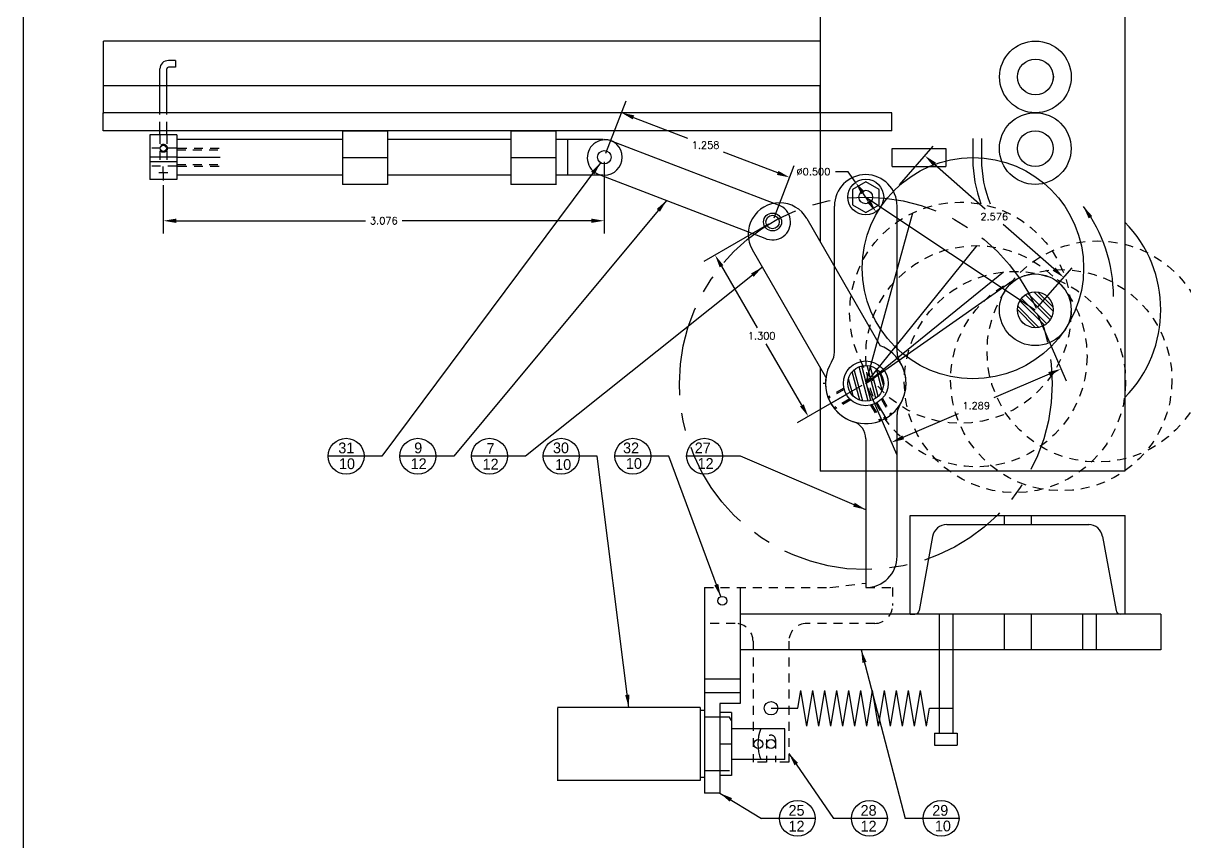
# Model space of a CAD drawing. Extents: x 0 to 60, y 0 to 29.
# Drawn here: x 0 to 16.2, y 7.1 to 18.53 of the extents above; entities that cross this region are included whole.
import ezdxf

# ---------------------------------------------------------------- set-up
doc = ezdxf.new("R2010")
doc.units = 0
doc.header["$MEASUREMENT"] = 0
doc.linetypes.add('CENTER', pattern=[2, 1.25, -0.25, 0.25, -0.25])
doc.linetypes.add('HIDDEN2', pattern=[0.1875, 0.125, -0.0625])
doc.layers.get('0').update_dxf_attribs({"linetype": 'CONTINUOUS'})
doc.layers.get('DEFPOINTS').update_dxf_attribs({"linetype": 'CONTINUOUS'})
for name, color, linetype in [('BORDER', 5, 'CONTINUOUS'), ('CENTER', 4, 'CENTER'), ('DIM', 1, 'CONTINUOUS'), ('HATCH', 2, 'CONTINUOUS'), ('HIDDEN2', 6, 'HIDDEN2'), ('OBJECT', 3, 'CONTINUOUS'), ('TEXT', 1, 'CONTINUOUS')]:
    doc.layers.add(name, color=color, linetype=linetype)
doc.styles.add('SIMPLEX', font='SIMPLEX')
doc.dimstyles.new('ESGMECH', dxfattribs={"dimtxt": 0.1, "dimasz": 0.18, "dimexe": 0.18, "dimexo": 0.0625, "dimgap": 0.06, "dimtad": 0, "dimtih": 1, "dimtoh": 1, "dimdec": 3, "dimzin": 0, "dimdsep": 46, "dimtxsty": 'SIMPLEX', "dimcen": 0.09, "dimclrd": 1, "dimclre": 1, "dimclrt": 1, "dimadec": 0, "dimazin": 0, "dimtfac": 1, "dimtdec": 4, "dimtofl": 0, "dimtmove": 0, "dimatfit": 3, "dimfxl": 1, "dimtolj": 1, "dimtzin": 0, "dimarcsym": 0})

# ---------------------------------------------------------------- blocks, each defined once
blk = doc.blocks.new('*X0')
at = {"color": 0}
for p, q in [((67.305, 47.841), (67.573, 48.11)), ((67.306, 47.896), (67.518, 48.108)), ((67.326, 47.757), (67.657, 48.088)), ((67.345, 47.723), (67.691, 48.069)), ((67.395, 47.667), (67.747, 48.019)), ((67.427, 47.645), (67.769, 47.988)), ((67.503, 47.616), (67.799, 47.911)), ((67.551, 47.611), (67.804, 47.863)), ((67.722, 47.676), (67.739, 47.692))]:
    blk.add_line(p, q, dxfattribs=at)
blk = doc.blocks.new('*X1')
at = {"color": 0}
for p, q in [((69.859, 46.592), (69.746, 47.014)), ((69.9, 46.585), (69.778, 47.04)), ((69.976, 46.591), (69.846, 47.074)), ((70.012, 46.602), (69.883, 47.082)), ((70.079, 46.642), (69.961, 47.081)), ((70.109, 46.672), (70.003, 47.07)), ((70.161, 46.77), (70.096, 47.011)), ((69.717, 46.687), (69.671, 46.861)), ((69.77, 46.633), (69.69, 46.934))]:
    blk.add_line(p, q, dxfattribs=at)
blk = doc.blocks.new('*D34')
at = {"color": 1, "linetype": 'ByBlock', "transparency": 16777216}
for p, q in [((8.106, 16.596), (8.106, 15.592)), ((1.954, 16.271), (1.954, 15.592)), ((2.134, 15.772), (4.773, 15.772)), ((7.926, 15.772), (5.288, 15.772))]:
    blk.add_line(p, q, dxfattribs=at)
for points in [[(2.134, 15.802), (2.134, 15.742), (1.954, 15.772)], [(7.926, 15.802), (7.926, 15.742), (8.106, 15.772)]]:
    blk.add_solid(points, dxfattribs=at)
at = {"layer": 'DEFPOINTS', "color": 0, "linetype": 'ByBlock', "transparency": 16777216}
for p in [(8.106, 16.658), (1.954, 16.333), (8.106, 15.772)]:
    blk.add_point(p, dxfattribs=at)
at = {"color": 1, "linetype": 'ByBlock', "transparency": 16777216, "insert": (5.03, 15.772), "char_height": 0.1, "attachment_point": 5, "style": 'SIMPLEX'}
blk.add_mtext('\\A1;3.076', dxfattribs=at)
blk = doc.blocks.new('*D35')
at = {"color": 1, "linetype": 'ByBlock', "transparency": 16777216}
for p, q in [((8.129, 16.717), (8.41, 17.448)), ((8.513, 17.215), (9.269, 16.924)), ((10.525, 16.44), (9.77, 16.731)), ((10.476, 15.813), (10.757, 16.544))]:
    blk.add_line(p, q, dxfattribs=at)
for points in [[(8.524, 17.243), (8.503, 17.187), (8.345, 17.28)], [(10.535, 16.468), (10.514, 16.412), (10.693, 16.376)]]:
    blk.add_solid(points, dxfattribs=at)
at = {"layer": 'DEFPOINTS', "color": 0, "linetype": 'ByBlock', "transparency": 16777216}
for p in [(8.106, 16.659), (10.693, 16.376), (10.453, 15.755)]:
    blk.add_point(p, dxfattribs=at)
at = {"color": 1, "linetype": 'ByBlock', "transparency": 16777216, "insert": (9.519, 16.828), "char_height": 0.1, "attachment_point": 5, "style": 'SIMPLEX'}
blk.add_mtext('\\A1;1.258', dxfattribs=at)
blk = doc.blocks.new('*D36')
at = {"color": 1, "linetype": 'ByBlock', "transparency": 16777216}
for p, q in [((10.399, 15.724), (9.496, 15.202)), ((9.742, 15.136), (10.239, 14.276)), ((10.862, 13.196), (10.366, 14.056)), ((11.7, 13.472), (10.796, 12.95))]:
    blk.add_line(p, q, dxfattribs=at)
for points in [[(9.768, 15.151), (9.716, 15.121), (9.652, 15.292)], [(10.888, 13.211), (10.836, 13.181), (10.952, 13.04)]]:
    blk.add_solid(points, dxfattribs=at)
at = {"layer": 'DEFPOINTS', "color": 0, "linetype": 'ByBlock', "transparency": 16777216}
for p in [(10.453, 15.755), (11.754, 13.503), (10.952, 13.04)]:
    blk.add_point(p, dxfattribs=at)
at = {"color": 1, "linetype": 'ByBlock', "transparency": 16777216, "insert": (10.302, 14.166), "char_height": 0.1, "attachment_point": 5, "style": 'SIMPLEX'}
blk.add_mtext('\\A1;1.300', dxfattribs=at)
blk = doc.blocks.new('*D37')
at = {"color": 1, "linetype": 'ByBlock', "transparency": 16777216}
for p, q in [((14.144, 14.472), (14.548, 13.539)), ((14.312, 13.633), (13.542, 13.299)), ((11.779, 13.445), (12.183, 12.513)), ((12.277, 12.75), (13.046, 13.084))]:
    blk.add_line(p, q, dxfattribs=at)
for points in [[(14.3, 13.66), (14.324, 13.605), (14.477, 13.704)], [(12.265, 12.777), (12.289, 12.722), (12.111, 12.678)]]:
    blk.add_solid(points, dxfattribs=at)
at = {"layer": 'DEFPOINTS', "color": 0, "linetype": 'ByBlock', "transparency": 16777216}
for p in [(14.119, 14.529), (14.477, 13.704), (11.754, 13.503)]:
    blk.add_point(p, dxfattribs=at)
at = {"color": 1, "linetype": 'ByBlock', "transparency": 16777216, "insert": (13.294, 13.191), "char_height": 0.1, "attachment_point": 5, "style": 'SIMPLEX'}
blk.add_mtext('\\A1;1.289', dxfattribs=at)
blk = doc.blocks.new('*D38')
at = {"color": 1, "linetype": 'ByBlock', "transparency": 16777216}
for p, q in [((11.51, 16.457), (11.33, 16.457)), ((11.612, 16.309), (11.51, 16.457)), ((11.793, 16.045), (11.714, 16.16))]:
    blk.add_line(p, q, dxfattribs=at)
for points in [[(11.739, 16.177), (11.689, 16.143), (11.612, 16.309)], [(11.818, 16.062), (11.769, 16.028), (11.896, 15.897)]]:
    blk.add_solid(points, dxfattribs=at)
at = {"layer": 'DEFPOINTS', "color": 0, "linetype": 'ByBlock', "transparency": 16777216}
for p in [(11.612, 16.309), (11.896, 15.897)]:
    blk.add_point(p, dxfattribs=at)
at = {"color": 1, "linetype": 'ByBlock', "transparency": 16777216, "insert": (11.024, 16.457), "char_height": 0.1, "attachment_point": 5, "style": 'SIMPLEX'}
blk.add_mtext('\\A1;∅0.500', dxfattribs=at)
blk = doc.blocks.new('*D39')
at = {"color": 1, "linetype": 'ByBlock', "transparency": 16777216}
for p, q in [((12.223, 16.274), (12.696, 16.814)), ((12.713, 16.56), (13.421, 15.939)), ((14.379, 15.099), (13.672, 15.719)), ((14.16, 14.576), (14.633, 15.116))]:
    blk.add_line(p, q, dxfattribs=at)
for points in [[(12.733, 16.583), (12.693, 16.537), (12.578, 16.679)], [(14.399, 15.121), (14.359, 15.076), (14.515, 14.98)]]:
    blk.add_solid(points, dxfattribs=at)
at = {"layer": 'DEFPOINTS', "color": 0, "linetype": 'ByBlock', "transparency": 16777216}
for p in [(12.182, 16.227), (14.515, 14.98), (14.119, 14.529)]:
    blk.add_point(p, dxfattribs=at)
at = {"color": 1, "linetype": 'ByBlock', "transparency": 16777216, "insert": (13.546, 15.829), "char_height": 0.1, "attachment_point": 5, "style": 'SIMPLEX'}
blk.add_mtext('\\A1;2.576', dxfattribs=at)

msp = doc.modelspace()

# ---------------------------------------------------------------- linework, layer by layer
at = {"layer": 'BORDER'}
msp.add_line((0, 21), (0, 0), dxfattribs=at)
at = {"layer": 'CENTER'}
for p, q in [((2.1418, 16.6581), (1.7668, 16.6581)), ((1.9543, 16.4408), (1.9543, 16.5288)), ((2.1576, 16.6581), (2.4956, 16.6581)), ((2.1576, 16.6581), (2.7456, 16.6581)), ((1.9543, 16.4408), (1.9543, 16.3331)), ((1.9543, 16.4352), (1.9543, 16.3456)), ((11.1912, 13.5028), (11.158, 13.5028)), ((11.4831, 13.3466), (11.2665, 13.2216)), ((11.9099, 13.2322), (12.0349, 13.0157)), ((12.0349, 13.0157), (12.0466, 12.9954))]:
    msp.add_line(p, q, dxfattribs=at)
msp.add_circle((11.7537, 13.5028), 2.6, dxfattribs=at)
at = {"layer": 'DIM'}
for p, q in [((12.1166, 17.279), (2.0166, 17.279)), ((9.4437, 8.9775), (7.4537, 8.9775)), ((7.4539, 8.9748), (7.4539, 7.9548)), ((9.4437, 8.9775), (9.4437, 7.9575)), ((9.5037, 8.9356), (9.4437, 8.9356)), ((9.5037, 8.9352), (9.5037, 7.9999)), ((9.8516, 8.8425), (9.5037, 8.8425)), ((9.7187, 8.9075), (9.7187, 8.0275)), ((9.8787, 8.9075), (9.7187, 8.9075)), ((9.8787, 8.7955), (9.8516, 8.8425)), ((9.8787, 8.9075), (9.8787, 8.0275)), ((10.6227, 8.683), (9.8787, 8.683)), ((10.6227, 8.252), (10.6227, 8.683)), ((9.8787, 8.4675), (9.7287, 8.4675)), ((10.6227, 8.252), (9.8787, 8.252)), ((9.4437, 7.9575), (7.4537, 7.9575)), ((9.5037, 7.9999), (9.4437, 7.9999)), ((9.8516, 8.0925), (9.5037, 8.0925)), ((9.8787, 8.0275), (9.7187, 8.0275))]:
    msp.add_line(p, q, dxfattribs=at)
for centre, radius in [((13.2487, 15.111), 1.5441), ((14.119, 14.529), 0.5), ((10.4318, 8.4675), 0.0625)]:
    msp.add_circle(centre, radius, dxfattribs=at)
msp.add_arc((10.8102, 8.4679), 0.5625, 157.47347, 202.52653, dxfattribs=at)
at = {"layer": 'HATCH'}
for p, q in [((13.2478, 16.919), (13.2478, 16.6262)), ((13.3678, 16.919), (13.3678, 16.6262)), ((11.7537, 16.1028), (14.119, 14.529)), ((11.3162, 13.9359), (11.3162, 15.9778)), ((11.7537, 13.5028), (12.4123, 15.884)), ((12.1912, 13.9359), (12.1912, 15.9778)), ((11.7537, 13.5028), (13.3055, 15.4252)), ((11.7537, 13.5028), (13.674, 15.0572)), ((11.7537, 13.5028), (13.7768, 14.9208)), ((12.1912, 11.0903), (12.1912, 13.0697)), ((11.7537, 12.7297), (11.7537, 10.6528)), ((13.6844, 11.6573), (13.6844, 11.5323)), ((14.0594, 11.6573), (14.0594, 11.5323)), ((9.5037, 10.6528), (9.5037, 7.7823)), ((10.0037, 10.6528), (10.0037, 9.0323)), ((15.8719, 10.2823), (10.0037, 10.2823)), ((12.7769, 10.2823), (12.7769, 8.6182)), ((12.9669, 10.2823), (12.9669, 8.6182)), ((13.6844, 10.2823), (13.6844, 9.7823)), ((14.0594, 10.2823), (14.0594, 9.7823)), ((14.7769, 10.2823), (14.7769, 9.7823)), ((14.9669, 10.2823), (14.9669, 9.7823)), ((15.8719, 10.2823), (15.8719, 9.7823)), ((15.8719, 9.7823), (10.0037, 9.7823)), ((9.5037, 9.3773), (10.0037, 9.3773)), ((9.5037, 9.1873), (10.0037, 9.1873)), ((10.8041, 8.9679), (10.8459, 9.2179)), ((10.9296, 8.7179), (10.8459, 9.2179)), ((10.9296, 8.7179), (11.0133, 9.2179)), ((11.0969, 8.7179), (11.0133, 9.2179)), ((11.0969, 8.7179), (11.1806, 9.2179)), ((11.2643, 8.7179), (11.1806, 9.2179)), ((11.2643, 8.7179), (11.3479, 9.2179)), ((11.4316, 8.7179), (11.3479, 9.2179)), ((11.4316, 8.7179), (11.5153, 9.2179)), ((11.5989, 8.7179), (11.5153, 9.2179)), ((11.5989, 8.7179), (11.6826, 9.2179)), ((11.7663, 8.7179), (11.6826, 9.2179)), ((11.7663, 8.7179), (11.8499, 9.2179)), ((11.9336, 8.7179), (11.8499, 9.2179)), ((11.9336, 8.7179), (12.0172, 9.2179)), ((12.1009, 8.7179), (12.0172, 9.2179)), ((12.1009, 8.7179), (12.1846, 9.2179)), ((12.2682, 8.7179), (12.1846, 9.2179)), ((12.2682, 8.7179), (12.3519, 9.2179)), ((12.4356, 8.7179), (12.3519, 9.2179)), ((12.4356, 8.7179), (12.5192, 9.2179)), ((12.6029, 8.7179), (12.5192, 9.2179)), ((9.7187, 9.0323), (9.7187, 7.7823)), ((10.0037, 9.0323), (9.7187, 9.0323)), ((10.4318, 8.9679), (10.8041, 8.9679)), ((12.6029, 8.7179), (12.6447, 8.9679)), ((12.6447, 8.9679), (12.9669, 8.9679)), ((12.7142, 8.6182), (13.0296, 8.6182)), ((12.7142, 8.6182), (12.7142, 8.451)), ((13.0296, 8.6182), (13.0296, 8.451)), ((12.7142, 8.451), (13.0296, 8.451)), ((9.7187, 7.7823), (9.5037, 7.7823))]:
    msp.add_line(p, q, dxfattribs=at)
msp.add_lwpolyline([(11.5687, 16.2096), (11.5687, 15.996), (11.7537, 15.8892), (11.9387, 15.996), (11.9387, 16.2096), (11.7537, 16.3164)], close=True, dxfattribs=at)
for centre, radius in [((11.7537, 16.1028), 0.25), ((11.7537, 16.1028), 0.095), ((11.7537, 13.5028), 0.25), ((9.7537, 10.4675), 0.0625), ((10.2537, 8.4675), 0.0625)]:
    msp.add_circle(centre, radius, dxfattribs=at)
for centre, radius, start, end in [((15.0027, 16.6262), 1.7549, 180, 200.5697), ((15.0027, 16.6262), 1.6349, 180, 202.15632), ((11.7537, 15.9778), 0.4375, 0, 180), ((11.0662, 13.9359), 0.25, 327.79144, 0), ((12.4412, 13.9359), 0.25, 180, 212.20856), ((11.7537, 13.5028), 0.5625, 147.79144, 252.08067), ((11.7537, 13.5028), 0.5625, 327.79144, 32.20856), ((12.4412, 13.0697), 0.25, 147.79144, 180), ((11.5037, 12.7297), 0.25, 360, 72.08067), ((11.7537, 11.0903), 0.4375, 270, 0)]:
    msp.add_arc(centre, radius, start, end, dxfattribs=at)
at = {"layer": 'HIDDEN2'}
for p, q in [((1.1168, 17.279), (1.1168, 17.2691)), ((1.9074, 17.029), (1.9074, 17.279)), ((2.0012, 17.029), (2.0012, 17.279)), ((1.9074, 16.9706), (1.9074, 16.5956)), ((2.0012, 16.9706), (2.0012, 16.5956)), ((2.1418, 16.7831), (1.7668, 16.7831)), ((2.1418, 16.7601), (2.7456, 16.7601)), ((2.1576, 16.7831), (2.7456, 16.7831)), ((2.1418, 16.5331), (1.7668, 16.5331)), ((2.1418, 16.5561), (2.7456, 16.5561)), ((2.1576, 16.5331), (2.7456, 16.5331)), ((2.0168, 16.4408), (1.8918, 16.4408)), ((11.4484, 13.4362), (11.226, 13.3079)), ((11.4532, 13.4171), (11.233, 13.29)), ((11.9848, 13.2925), (12.1132, 13.0702)), ((11.5292, 13.2854), (11.309, 13.1583)), ((11.5434, 13.2717), (11.321, 13.1433)), ((11.8203, 13.1975), (11.9486, 12.9752)), ((11.8394, 13.2023), (11.9665, 12.9821)), ((11.9711, 13.2783), (12.0982, 13.0581)), ((11.2537, 10.6528), (11.7537, 10.7153)), ((9.5037, 10.6528), (11.2541, 10.6528)), ((11.7537, 10.6528), (12.1287, 10.6528)), ((12.1287, 10.6528), (12.1287, 10.4028)), ((9.9318, 10.1528), (9.5037, 10.1528)), ((11.8787, 10.1528), (10.9318, 10.1528)), ((10.1818, 9.9028), (10.1818, 8.2179)), ((10.6818, 9.9028), (10.6818, 8.2179)), ((10.3693, 8.53), (10.3693, 8.2179)), ((10.4943, 8.53), (10.4943, 8.2179)), ((10.3693, 8.2179), (10.1818, 8.2179)), ((10.6818, 8.2179), (10.4943, 8.2179))]:
    msp.add_line(p, q, dxfattribs=at)
for centre, radius in [((1.9543, 16.7831), 0.056), ((13.0728, 14.4883), 1.5441), ((13.2965, 13.8812), 1.5441), ((14.9893, 13.947), 1.5441), ((14.481, 13.5466), 1.5441), ((13.8344, 13.5215), 1.5441)]:
    msp.add_circle(centre, radius, dxfattribs=at)
for centre, radius, start, end in [((11.8787, 10.4028), 0.25, 270, 360), ((9.9318, 9.9028), 0.25, 0, 90), ((10.9318, 9.9028), 0.25, 90, 180), ((10.4318, 8.53), 0.0625, 0, 180)]:
    msp.add_arc(centre, radius, start, end, dxfattribs=at)
at = {"layer": 'OBJECT'}
for p, q in [((11.1188, 19.529), (11.1188, 15.4775)), ((15.3688, 19.529), (15.3688, 12.279)), ((11.1188, 18.279), (1.1188, 18.279)), ((2.1225, 18.0083), (2.0247, 18.0083)), ((2.1225, 18.0083), (2.1225, 17.9145)), ((1.9074, 17.279), (1.9074, 17.891)), ((2.0012, 17.279), (2.0012, 17.891)), ((2.1225, 17.9145), (2.0247, 17.9145)), ((3.2478, 17.654), (1.1188, 17.654)), ((3.3008, 17.654), (3.2478, 17.654)), ((11.1188, 17.654), (3.3008, 17.654)), ((12.1168, 17.279), (1.1168, 17.279)), ((1.1168, 17.029), (1.1168, 17.279)), ((11.1188, 17.279), (1.1188, 17.279)), ((12.1168, 17.029), (12.1168, 17.279)), ((12.1168, 17.029), (1.1168, 17.029)), ((1.9074, 16.9706), (1.9074, 17.029)), ((2.0012, 16.9706), (2.0012, 17.029)), ((4.4547, 17.029), (4.4547, 16.279)), ((4.4547, 17.029), (5.0797, 17.029)), ((5.0797, 17.029), (5.0797, 16.279)), ((6.8045, 17.029), (7.4295, 17.029)), ((6.8045, 17.029), (6.8045, 16.279)), ((7.4295, 17.029), (7.4295, 16.279)), ((2.1418, 16.9706), (1.7668, 16.9706)), ((1.7668, 16.9706), (1.7668, 16.5956)), ((2.1418, 16.9706), (2.1418, 16.5956)), ((4.4547, 16.9081), (2.1418, 16.9081)), ((6.8045, 16.9081), (5.0797, 16.9081)), ((8.0907, 16.9081), (7.4295, 16.9081)), ((7.5907, 16.9081), (7.5907, 16.4081)), ((10.5355, 15.991), (8.2085, 16.8832)), ((12.1201, 16.529), (12.1201, 16.779)), ((12.1201, 16.779), (12.8701, 16.779)), ((12.8701, 16.779), (12.8701, 16.529)), ((1.7668, 16.5956), (1.7668, 16.3456)), ((2.1418, 16.5956), (1.7668, 16.5956)), ((2.1418, 16.5956), (2.1418, 16.3456)), ((4.4547, 16.654), (5.0797, 16.654)), ((6.8045, 16.654), (7.4295, 16.654)), ((12.1201, 16.529), (12.8701, 16.529)), ((4.4547, 16.4081), (2.1418, 16.4081)), ((6.8045, 16.4081), (5.0797, 16.4081)), ((8.0907, 16.4081), (7.4295, 16.4081)), ((7.999, 16.4293), (10.3438, 15.5302)), ((2.1418, 16.3456), (1.7668, 16.3456)), ((5.0797, 16.279), (4.4547, 16.279)), ((7.4387, 16.279), (6.8045, 16.279)), ((10.9309, 15.803), (11.9558, 14.0278)), ((11.198, 13.5903), (10.1731, 15.3655)), ((11.1188, 13.7275), (11.1188, 12.279)), ((15.3688, 12.279), (11.1188, 12.279)), ((12.3719, 11.6573), (15.3719, 11.6573)), ((12.3719, 10.2823), (12.3719, 11.6573)), ((12.8834, 11.5323), (14.8719, 11.5323)), ((15.3719, 10.2823), (15.3719, 11.6573)), ((12.6859, 11.3636), (12.4989, 10.3329)), ((15.0579, 11.3636), (15.2449, 10.3329)), ((12.3719, 10.2823), (12.4396, 10.2823)), ((15.3719, 10.2823), (15.3041, 10.2823))]:
    msp.add_line(p, q, dxfattribs=at)
for points in [[(1.1188, 17.279), (1.1188, 18.279)], [(11.1188, 17.279), (11.1188, 17.654)]]:
    msp.add_lwpolyline(points, dxfattribs=at)
for centre, radius in [((14.1203, 17.779), 0.5), ((14.1203, 17.779), 0.2501), ((14.1203, 17.779), 0.25), ((14.1188, 16.779), 0.5), ((14.1188, 16.779), 0.2501), ((14.1188, 16.779), 0.25), ((14.1188, 16.779), 0.25), ((14.1188, 16.779), 0.25), ((1.9543, 16.7831), 0.045), ((8.1064, 16.6588), 0.0935), ((10.4535, 15.7548), 0.125), ((10.4535, 15.7548), 0.0935), ((14.119, 14.529), 0.25), ((11.7537, 13.5028), 0.3125), ((11.7537, 13.5028), 0.3125), ((11.7537, 13.5028), 0.3125), ((11.7537, 13.5028), 0.25), ((11.7537, 13.5028), 0.25), ((11.7537, 13.5028), 0.25), ((11.7537, 13.5028), 0.25), ((11.7537, 13.5028), 0.25), ((10.4318, 8.9679), 0.0938)]:
    msp.add_circle(centre, radius, dxfattribs=at)
for centre, radius, start, end in [((2.0247, 17.891), 0.1173, 90, 180), ((2.0247, 17.891), 0.0235, 90, 180), ((8.1187, 16.6521), 0.25, 61.76668, 241.76668), ((8.1064, 16.6581), 0.25, 270, 90), ((10.552, 15.5842), 0.4375, 30, 210), ((10.4535, 15.7548), 0.25, 243.97181, 70.83333), ((14.119, 14.529), 1.75, 315.57556, 44.42444), ((11.7537, 13.5028), 0.5625, 171.05718, 68.94278), ((12.8834, 11.3323), 0.2, 90, 171), ((14.8603, 11.3323), 0.2, 9, 90), ((12.4396, 10.3423), 0.06, 270, 351), ((15.3041, 10.3423), 0.06, 189, 270)]:
    msp.add_arc(centre, radius, start, end, dxfattribs=at)
msp.add_solid([(14.8632, 15.8048), (14.9132, 15.838), (14.7887, 15.9714)], dxfattribs=at)
at = {"layer": 'TEXT'}
for p, q in [((5.0048, 12.4857), (4.2548, 12.4857)), ((6.0048, 12.4857), (5.2548, 12.4857)), ((7.0048, 12.4857), (6.2548, 12.4857)), ((8.0048, 12.4857), (7.2548, 12.4857)), ((9.0048, 12.4857), (8.2548, 12.4857)), ((10.0048, 12.4857), (9.2548, 12.4857)), ((11.0499, 7.4313), (10.2999, 7.4313)), ((12.0547, 7.4313), (11.3047, 7.4313)), ((13.0547, 7.4313), (12.3047, 7.4313))]:
    msp.add_line(p, q, dxfattribs=at)
for centre in [(4.5048, 12.4857), (5.5048, 12.4857), (6.5048, 12.4857), (7.5048, 12.4857), (8.5048, 12.4857), (9.5048, 12.4857), (10.7999, 7.4313), (11.8047, 7.4313), (12.8047, 7.4313)]:
    msp.add_circle(centre, 0.25, dxfattribs=at)
msp.add_arc((13.0914, 14.7054), 2.1185, 0.25707, 36.64163, dxfattribs=at)

# ---------------------------------------------------------------- block references
at = {"layer": 'HATCH', "xscale": -1}
msp.add_blockref('*X0', (81.6728, -33.3315), dxfattribs=at)
at = {"layer": 'HATCH', "xscale": -1, "rotation": 30}
msp.add_blockref('*X1', (95.7226, 7.9027), dxfattribs=at)

# ---------------------------------------------------------------- texts
at = {"layer": 'TEXT'}
for s, p in [('31', (4.3956, 12.5267)), ('9', (5.4545, 12.5267)), ('7', (6.4628, 12.5197)), ('30', (7.3899, 12.5275)), ('32', (8.3681, 12.527)), ('27', (9.3681, 12.527)), ('10', (4.4048, 12.306)), ('12', (5.4048, 12.306)), ('12', (6.4085, 12.3003)), ('10', (7.4209, 12.2946)), ('10', (8.4075, 12.3093)), ('12', (9.4075, 12.3093)), ('25', (10.6764, 7.468)), ('28', (11.6812, 7.468)), ('29', (12.6812, 7.468)), ('12', (10.6764, 7.2473)), ('12', (11.6812, 7.2473)), ('10', (12.718, 7.2499))]:
    msp.add_text(s, height=0.15, dxfattribs=at).set_placement(p)

# ---------------------------------------------------------------- dimensions: what is measured, and where the dimension line sits
at = {"layer": 'HATCH'}
for p1, p2, distance, picture, middle in [((8.1064, 16.6588), (10.4535, 15.7548), 0.6654, '*D35', (9.519, 16.8277)), ((10.4535, 15.7548), (11.7537, 13.5028), -0.9253, '*D36', (10.3022, 14.1662)), ((11.7537, 13.5028), (14.119, 14.529), -0.8989, '*D37', (13.2941, 13.1913))]:
    dim = msp.add_aligned_dim(p1=p1, p2=p2, distance=distance, dimstyle='ESGMECH', override={"dimlfac": 0.5}, dxfattribs=at)
    dim.commit()
    dim.dimension.update_dxf_attribs({"geometry": picture, "text_midpoint": middle})
dim = msp.add_aligned_dim(p1=(12.1821, 16.2275), p2=(14.119, 14.529), distance=0.6001, dimstyle='ESGMECH', dxfattribs=at)
dim.commit()
dim.dimension.update_dxf_attribs({"geometry": '*D39', "text_midpoint": (13.5461, 15.8294)})
dim = msp.add_linear_dim(base=(8.1064, 15.7716), p1=(1.9543, 16.3331), p2=(8.1064, 16.6581), dimstyle='ESGMECH', override={"dimlfac": 0.5}, dxfattribs=at)
dim.commit()
dim.dimension.update_dxf_attribs({"geometry": '*D34', "text_midpoint": (5.0304, 15.7716)})
dim = msp.add_diameter_dim_2p(p1=(11.8956, 15.897), p2=(11.6118, 16.3086), dimstyle='ESGMECH', dxfattribs=at)
dim.commit()
dim.dimension.update_dxf_attribs({"geometry": '*D38', "text_midpoint": (11.0244, 16.4568)})

# ---------------------------------------------------------------- leaders
at = {"layer": 'TEXT', "color": 1}
for points in [[(8.0536, 16.5816), (5.0048, 12.4857)], [(9.7306, 10.5256), (9.0048, 12.4857)]]:
    msp.add_leader(points, dimstyle='ESGMECH', override={"dimlfac": 0.5}, dxfattribs=at)
for points in [[(8.9744, 16.0553), (6.0048, 12.4857)], [(10.3119, 15.1251), (7.0048, 12.4857)], [(8.4487, 8.9775), (8.0048, 12.4857)], [(11.7537, 11.7392), (10.0048, 12.4857)], [(11.6906, 9.7823), (12.3047, 7.4313)], [(10.6818, 8.3377), (11.3047, 7.4313)], [(9.7187, 7.7823), (10.2999, 7.4313)]]:
    msp.add_leader(points, dimstyle='ESGMECH', dxfattribs=at)

doc.saveas('drawing.dxf')
